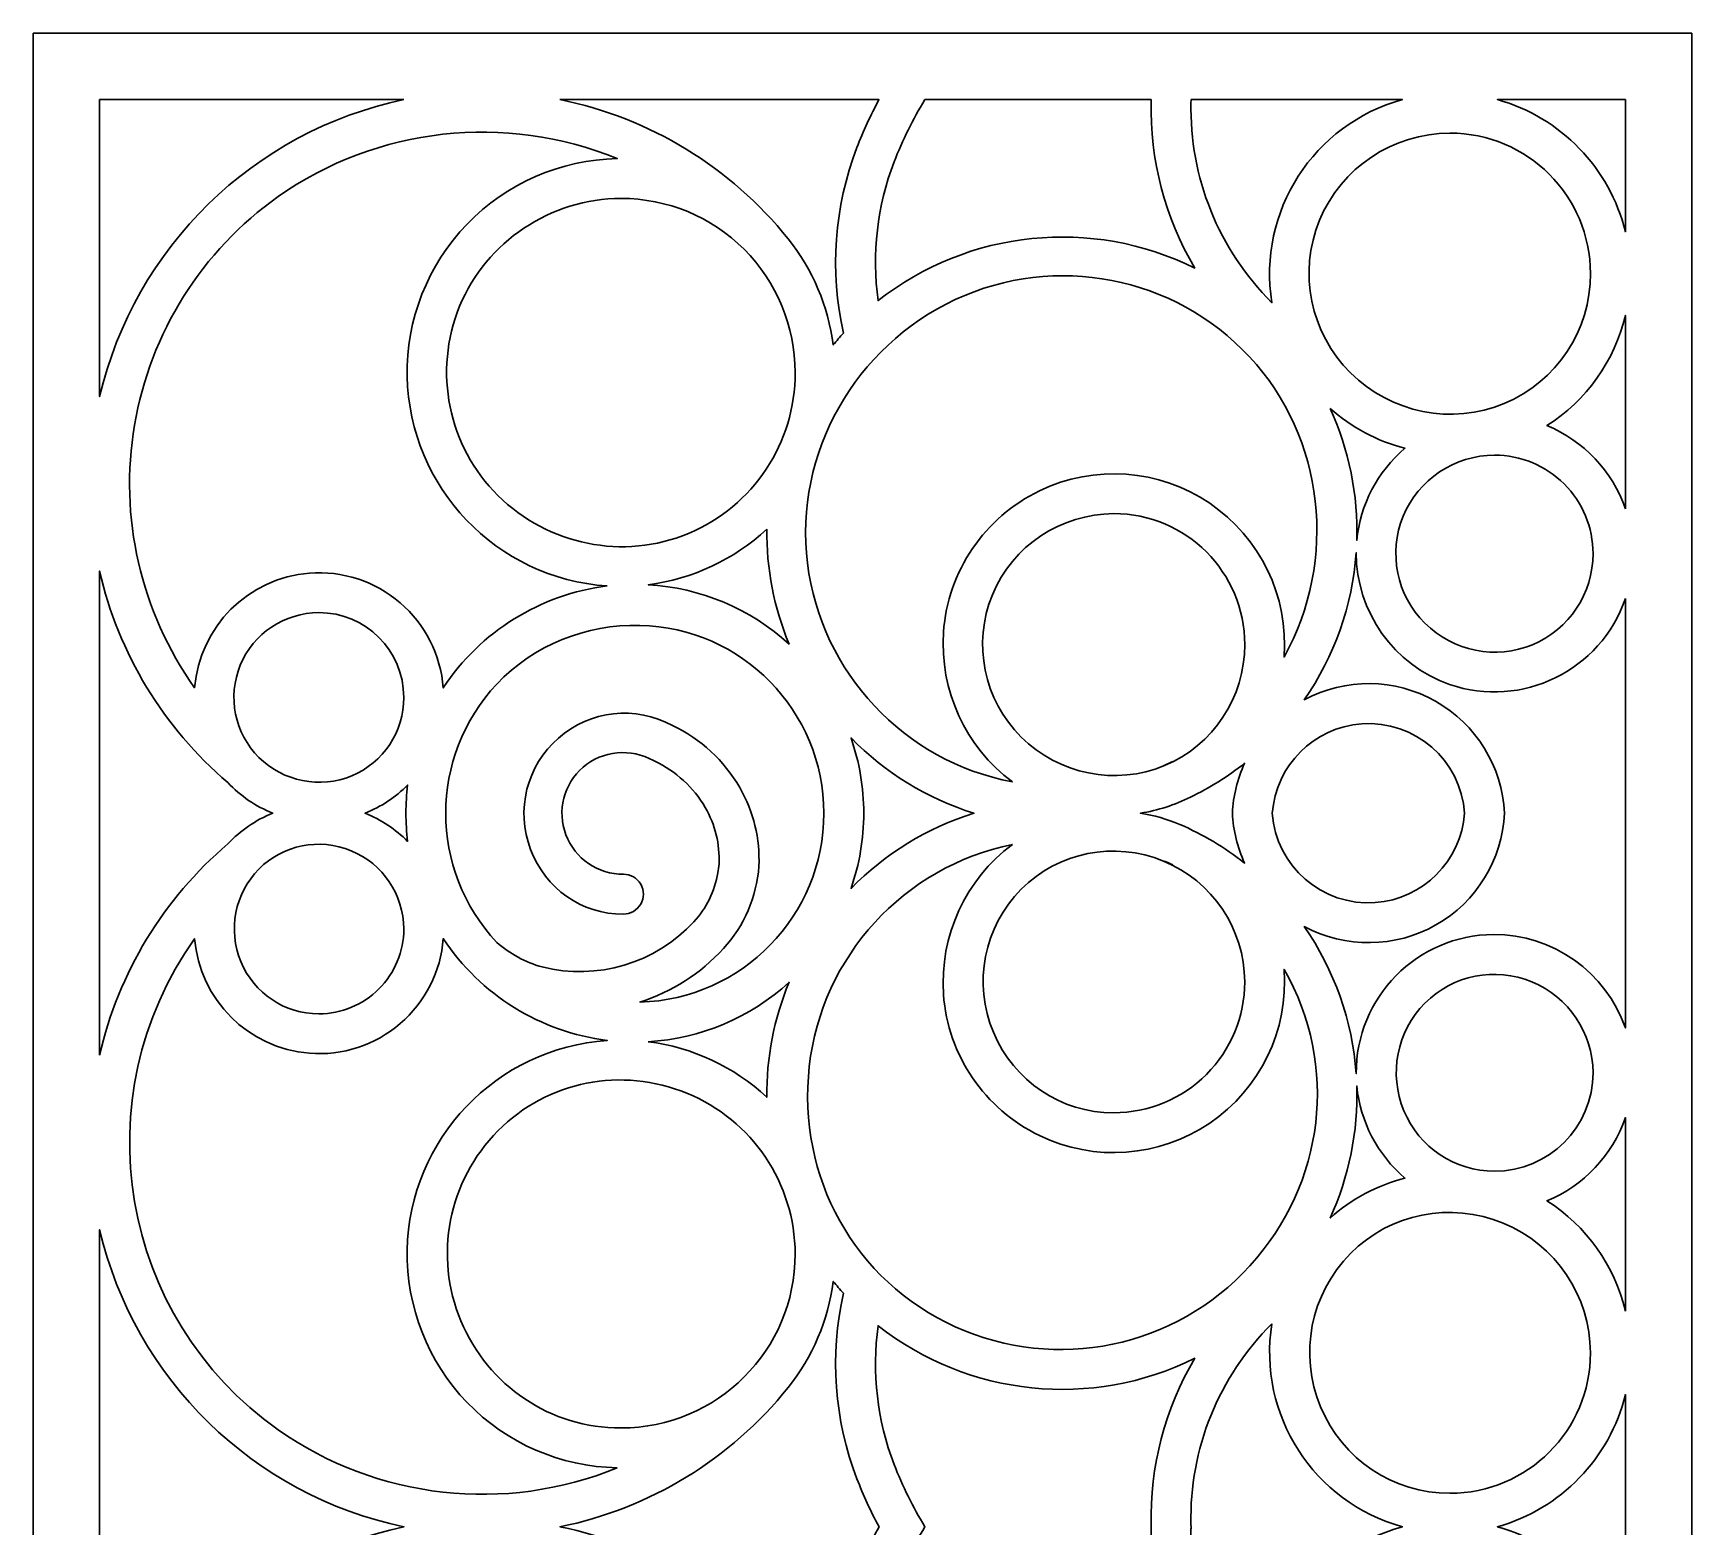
# Model space of a CAD drawing. Header units: centimetres. Extents: x 21.1 to 27, y -1.6 to 9.
# Drawn here: x 21.14 to 27, y 3.72 to 9 of the extents above; entities that cross this region are included whole.
import ezdxf

# ---------------------------------------------------------------- set-up
doc = ezdxf.new("R2010")
doc.units = ezdxf.units.CM
doc.header["$MEASUREMENT"] = 0
doc.layers.add('layer 1', color=7, linetype='Continuous')

msp = doc.modelspace()

# ---------------------------------------------------------------- linework, layer by layer
at = {"layer": 'layer 1', "color": 250, "lineweight": 30}
for points, knots in [([(21.13886, 9.00077), (21.13886, 9.00077), (26.99977, 9.00077), (26.99977, 9.00077), (26.99977, 9.00077), (26.99977, 9.00077), (26.99977, -1.55598), (26.99977, -1.55598), (26.99977, -1.55598), (26.99977, -1.55598), (21.13886, -1.55598), (21.13886, -1.55598), (21.13886, -1.55598), (21.13886, -1.55598), (21.13886, 9.00077), (21.13886, 9.00077)], [0, 0, 0, 0, 0.2, 0.2, 0.2, 0.2, 0.4, 0.4, 0.4, 0.4, 0.6, 0.6, 0.6, 0.6, 1, 1, 1, 1]), ([(22.44884, 8.766), (21.91698, 8.65404), (21.49801, 8.2453), (21.37363, 7.71621), (21.37363, 7.71621), (21.37363, 7.71621), (21.37363, 8.766), (21.37363, 8.766), (21.37363, 8.766), (21.37363, 8.766), (22.44885, 8.766), (22.44885, 8.766)], [0, 0, 0, 0, 0.25, 0.25, 0.25, 0.25, 0.5, 0.5, 0.5, 0.5, 1, 1, 1, 1]), ([(23.00035, 8.766), (23.00035, 8.766), (24.12761, 8.766), (24.12761, 8.766), (24.12761, 8.766), (24.0981, 8.71112), (24.07202, 8.65447), (24.04951, 8.59637), (24.04951, 8.59637), (23.96939, 8.3873), (23.95285, 8.15933), (24.00204, 7.9409), (24.00204, 7.9409), (23.98963, 7.92726), (23.9776, 7.91329), (23.96594, 7.899), (23.96594, 7.899), (23.94809, 8.03625), (23.89296, 8.16591), (23.80647, 8.27396), (23.80647, 8.27396), (23.60358, 8.52733), (23.31845, 8.70143), (23.00035, 8.766)], [0, 0, 0, 0, 0.1428571, 0.1428571, 0.1428571, 0.1428571, 0.2857143, 0.2857143, 0.2857143, 0.2857143, 0.4285714, 0.4285714, 0.4285714, 0.4285714, 0.5714286, 0.5714286, 0.5714286, 0.5714286, 0.7142857, 0.7142857, 0.7142857, 0.7142857, 1, 1, 1, 1]), ([(25.08936, 8.766), (25.08936, 8.766), (25.08922, 8.76068), (25.08922, 8.76068), (25.08922, 8.76068), (25.08444, 8.55339), (25.13786, 8.34901), (25.24351, 8.17059), (25.24351, 8.17059), (24.87926, 8.35114), (24.44409, 8.30655), (24.12435, 8.05548), (24.12435, 8.05548), (24.1017, 8.22102), (24.12119, 8.38968), (24.18095, 8.54572), (24.18095, 8.54572), (24.21062, 8.62226), (24.24712, 8.696), (24.29, 8.76599), (24.29, 8.76599), (24.29, 8.76599), (25.08936, 8.766), (25.08936, 8.766)], [0, 0, 0, 0, 0.1428571, 0.1428571, 0.1428571, 0.1428571, 0.2857143, 0.2857143, 0.2857143, 0.2857143, 0.4285714, 0.4285714, 0.4285714, 0.4285714, 0.5714286, 0.5714286, 0.5714286, 0.5714286, 0.7142857, 0.7142857, 0.7142857, 0.7142857, 1, 1, 1, 1]), ([(25.2303, 8.766), (25.2303, 8.766), (25.97706, 8.766), (25.97706, 8.766), (25.97706, 8.766), (25.66285, 8.67899), (25.46418, 8.37029), (25.5159, 8.04838), (25.5159, 8.04838), (25.32758, 8.23552), (25.22425, 8.49193), (25.23004, 8.75736), (25.23004, 8.75736), (25.23011, 8.76024), (25.23019, 8.76312), (25.2303, 8.766)], [0, 0, 0, 0, 0.2, 0.2, 0.2, 0.2, 0.4, 0.4, 0.4, 0.4, 0.6, 0.6, 0.6, 0.6, 1, 1, 1, 1]), ([(26.765, 8.766), (26.765, 8.766), (26.76501, 8.29874), (26.76501, 8.29874), (26.76501, 8.29874), (26.70963, 8.52478), (26.53696, 8.70333), (26.31283, 8.766), (26.31283, 8.766), (26.31283, 8.766), (26.76501, 8.766), (26.76501, 8.766)], [0, 0, 0, 0, 0.25, 0.25, 0.25, 0.25, 0.5, 0.5, 0.5, 0.5, 1, 1, 1, 1]), ([(23.16733, 7.04718), (22.93071, 7.01779), (22.71901, 6.88629), (22.58795, 6.6871), (22.58795, 6.6871), (22.57894, 6.80368), (22.52398, 6.9119), (22.43518, 6.98796), (22.43518, 6.98796), (22.34638, 7.06402), (22.23155, 7.10173), (22.11497, 7.09271), (22.11497, 7.09271), (21.89874, 7.07509), (21.72711, 6.90389), (21.70941, 6.68766), (21.70941, 6.68766), (21.51831, 6.95662), (21.44187, 7.29048), (21.49692, 7.61579), (21.49692, 7.61579), (21.55197, 7.9411), (21.73528, 8.23213), (22.00423, 8.42324), (22.00423, 8.42324), (22.35464, 8.66908), (22.80651, 8.71952), (23.20267, 8.5574), (23.20267, 8.5574), (23.00208, 8.55367), (22.8112, 8.4704), (22.672, 8.32592), (22.672, 8.32592), (22.53281, 8.18144), (22.45669, 7.98854), (22.46043, 7.78796), (22.46043, 7.78796), (22.46871, 7.39493), (22.7751, 7.07341), (23.16734, 7.04718)], [0, 0, 0, 0, 0.0909091, 0.0909091, 0.0909091, 0.0909091, 0.1818182, 0.1818182, 0.1818182, 0.1818182, 0.2727273, 0.2727273, 0.2727273, 0.2727273, 0.3636364, 0.3636364, 0.3636364, 0.3636364, 0.4545455, 0.4545455, 0.4545455, 0.4545455, 0.5454545, 0.5454545, 0.5454545, 0.5454545, 0.6363636, 0.6363636, 0.6363636, 0.6363636, 0.7272727, 0.7272727, 0.7272727, 0.7272727, 0.8181818, 0.8181818, 0.8181818, 0.8181818, 1, 1, 1, 1]), ([(26.64147, 8.15113), (26.64221, 7.95061), (26.52209, 7.76939), (26.33713, 7.69197), (26.33713, 7.69197), (26.15216, 7.61455), (25.93617, 7.65877), (25.79385, 7.80003), (25.79385, 7.80003), (25.65154, 7.94129), (25.60834, 8.15437), (25.68438, 8.33991), (25.68438, 8.33991), (25.76043, 8.52545), (25.94443, 8.64691), (26.14495, 8.64765), (26.14495, 8.64765), (26.419, 8.64782), (26.6413, 8.42518), (26.64147, 8.15113)], [0, 0, 0, 0, 0.1666667, 0.1666667, 0.1666667, 0.1666667, 0.3333333, 0.3333333, 0.3333333, 0.3333333, 0.5, 0.5, 0.5, 0.5, 0.6666667, 0.6666667, 0.6666667, 0.6666667, 1, 1, 1, 1]), ([(23.83138, 7.80156), (23.83231, 7.55315), (23.6835, 7.32865), (23.45435, 7.23274), (23.45435, 7.23274), (23.22521, 7.13683), (22.95763, 7.19161), (22.78133, 7.36661), (22.78133, 7.36661), (22.60503, 7.54161), (22.55151, 7.80558), (22.64572, 8.03543), (22.64572, 8.03543), (22.73993, 8.26528), (22.96787, 8.41574), (23.21628, 8.41666), (23.21628, 8.41666), (23.37931, 8.41677), (23.53571, 8.3521), (23.65106, 8.23689), (23.65106, 8.23689), (23.76642, 8.12168), (23.83128, 7.96459), (23.83138, 7.80156)], [0, 0, 0, 0, 0.1428571, 0.1428571, 0.1428571, 0.1428571, 0.2857143, 0.2857143, 0.2857143, 0.2857143, 0.4285714, 0.4285714, 0.4285714, 0.4285714, 0.5714286, 0.5714286, 0.5714286, 0.5714286, 0.7142857, 0.7142857, 0.7142857, 0.7142857, 1, 1, 1, 1]), ([(24.59888, 6.35479), (24.21546, 6.42815), (23.92302, 6.74028), (23.87477, 7.12766), (23.87477, 7.12766), (23.82651, 7.51504), (24.04344, 7.89396), (24.39715, 8.05913), (24.39715, 8.05913), (24.75086, 8.2243), (25.17071, 8.14267), (25.43676, 7.857), (25.43676, 7.857), (25.70281, 7.57133), (25.749, 7.13716), (25.55912, 6.79608), (25.55912, 6.79608), (25.5749, 7.01109), (25.47477, 7.21819), (25.29645, 7.33935), (25.29645, 7.33935), (25.11814, 7.46052), (24.88872, 7.47736), (24.69463, 7.38351), (24.69463, 7.38351), (24.50054, 7.28967), (24.37126, 7.09943), (24.35548, 6.88441), (24.35548, 6.88441), (24.34151, 6.67793), (24.43305, 6.47859), (24.5989, 6.35479)], [0, 0, 0, 0, 0.1111111, 0.1111111, 0.1111111, 0.1111111, 0.2222222, 0.2222222, 0.2222222, 0.2222222, 0.3333333, 0.3333333, 0.3333333, 0.3333333, 0.4444444, 0.4444444, 0.4444444, 0.4444444, 0.5555556, 0.5555556, 0.5555556, 0.5555556, 0.6666667, 0.6666667, 0.6666667, 0.6666667, 0.7777778, 0.7777778, 0.7777778, 0.7777778, 1, 1, 1, 1]), ([(26.76501, 7.32011), (26.71899, 7.45326), (26.61812, 7.5602), (26.48784, 7.61384), (26.48784, 7.61384), (26.62733, 7.70288), (26.7267, 7.84254), (26.76501, 8.00353), (26.76501, 8.00353), (26.76501, 8.00353), (26.76501, 7.32011), (26.76501, 7.32011)], [0, 0, 0, 0, 0.25, 0.25, 0.25, 0.25, 0.5, 0.5, 0.5, 0.5, 1, 1, 1, 1]), ([(25.72138, 7.67484), (25.79715, 7.60747), (25.88785, 7.55915), (25.98604, 7.53388), (25.98604, 7.53388), (25.88919, 7.45152), (25.82823, 7.33478), (25.81609, 7.20822), (25.81609, 7.20822), (25.82092, 7.36901), (25.78853, 7.52867), (25.72138, 7.67484)], [0, 0, 0, 0, 0.25, 0.25, 0.25, 0.25, 0.5, 0.5, 0.5, 0.5, 1, 1, 1, 1]), ([(26.6506, 7.16148), (26.65112, 7.02097), (26.56695, 6.89397), (26.43733, 6.83972), (26.43733, 6.83972), (26.30771, 6.78546), (26.15635, 6.81645), (26.05662, 6.91544), (26.05662, 6.91544), (25.95689, 7.01443), (25.92661, 7.16375), (25.9799, 7.29376), (25.9799, 7.29376), (26.03319, 7.42379), (26.16213, 7.5089), (26.30265, 7.50942), (26.30265, 7.50942), (26.39487, 7.50948), (26.48334, 7.4729), (26.5486, 7.40773), (26.5486, 7.40773), (26.61385, 7.34256), (26.65054, 7.2537), (26.6506, 7.16147)], [0, 0, 0, 0, 0.1428571, 0.1428571, 0.1428571, 0.1428571, 0.2857143, 0.2857143, 0.2857143, 0.2857143, 0.4285714, 0.4285714, 0.4285714, 0.4285714, 0.5714286, 0.5714286, 0.5714286, 0.5714286, 0.7142857, 0.7142857, 0.7142857, 0.7142857, 1, 1, 1, 1]), ([(25.41988, 6.84026), (25.42057, 6.65345), (25.30867, 6.48462), (25.13634, 6.41249), (25.13634, 6.41249), (24.96402, 6.34036), (24.7628, 6.38156), (24.63021, 6.51316), (24.63021, 6.51316), (24.49763, 6.64477), (24.45738, 6.84328), (24.52823, 7.01613), (24.52823, 7.01613), (24.59908, 7.18898), (24.77049, 7.30214), (24.9573, 7.30283), (24.9573, 7.30283), (25.21261, 7.30299), (25.41972, 7.09557), (25.41988, 6.84026)], [0, 0, 0, 0, 0.1666667, 0.1666667, 0.1666667, 0.1666667, 0.3333333, 0.3333333, 0.3333333, 0.3333333, 0.5, 0.5, 0.5, 0.5, 0.6666667, 0.6666667, 0.6666667, 0.6666667, 1, 1, 1, 1]), ([(23.73102, 7.24791), (23.72991, 7.10864), (23.75669, 6.97062), (23.80982, 6.84188), (23.80982, 6.84188), (23.6728, 6.9668), (23.49716, 7.04086), (23.31206, 7.05168), (23.31206, 7.05168), (23.46882, 7.07172), (23.61528, 7.1403), (23.73102, 7.24791)], [0, 0, 0, 0, 0.25, 0.25, 0.25, 0.25, 0.5, 0.5, 0.5, 0.5, 1, 1, 1, 1]), ([(26.76501, 7.00284), (26.67761, 6.7476), (26.39926, 6.61173), (26.14402, 6.69912), (26.14402, 6.69912), (25.94639, 6.76835), (25.81401, 6.95514), (25.81385, 7.16455), (25.81385, 7.16455), (25.80041, 6.97812), (25.73705, 6.79866), (25.6305, 6.6451), (25.6305, 6.6451), (25.77572, 6.72289), (25.95065, 6.72095), (26.09412, 6.63998), (26.09412, 6.63998), (26.23759, 6.559), (26.32972, 6.40873), (26.33818, 6.24421), (26.33818, 6.24421), (26.33025, 6.07965), (26.23866, 5.9306), (26.09544, 5.84917), (26.09544, 5.84917), (25.95223, 5.76773), (25.77597, 5.76596), (25.6305, 5.84329), (25.6305, 5.84329), (25.73706, 5.68974), (25.80039, 5.51027), (25.81385, 5.32386), (25.81385, 5.32386), (25.81199, 5.59364), (26.0298, 5.81385), (26.29957, 5.81572), (26.29957, 5.81572), (26.50898, 5.81569), (26.69564, 5.68314), (26.76501, 5.48556), (26.76501, 5.48556), (26.76501, 5.48556), (26.76501, 7.00284), (26.76501, 7.00284)], [0, 0, 0, 0, 0.0833333, 0.0833333, 0.0833333, 0.0833333, 0.1666667, 0.1666667, 0.1666667, 0.1666667, 0.25, 0.25, 0.25, 0.25, 0.3333333, 0.3333333, 0.3333333, 0.3333333, 0.4166667, 0.4166667, 0.4166667, 0.4166667, 0.5, 0.5, 0.5, 0.5, 0.5833333, 0.5833333, 0.5833333, 0.5833333, 0.6666667, 0.6666667, 0.6666667, 0.6666667, 0.75, 0.75, 0.75, 0.75, 0.8333333, 0.8333333, 0.8333333, 0.8333333, 1, 1, 1, 1]), ([(21.37363, 5.38854), (21.37363, 5.38854), (21.37363, 7.09986), (21.37363, 7.09986), (21.37363, 7.09986), (21.44015, 6.80834), (21.59902, 6.54629), (21.82678, 6.35257), (21.82678, 6.35257), (21.87105, 6.30521), (21.92518, 6.26822), (21.98538, 6.2442), (21.98538, 6.2442), (21.92518, 6.22017), (21.87104, 6.18318), (21.82678, 6.13582), (21.82678, 6.13582), (21.59904, 5.94208), (21.44011, 5.68006), (21.37363, 5.38854)], [0, 0, 0, 0, 0.1666667, 0.1666667, 0.1666667, 0.1666667, 0.3333333, 0.3333333, 0.3333333, 0.3333333, 0.5, 0.5, 0.5, 0.5, 0.6666667, 0.6666667, 0.6666667, 0.6666667, 1, 1, 1, 1]), ([(22.44839, 6.65342), (22.44884, 6.53238), (22.37633, 6.42299), (22.26468, 6.37625), (22.26468, 6.37625), (22.15303, 6.32952), (22.02264, 6.35621), (21.93674, 6.44147), (21.93674, 6.44147), (21.85083, 6.52675), (21.82474, 6.65537), (21.87065, 6.76737), (21.87065, 6.76737), (21.91655, 6.87937), (22.02762, 6.95269), (22.14866, 6.95314), (22.14866, 6.95314), (22.3141, 6.95324), (22.44829, 6.81884), (22.44839, 6.65341)], [0, 0, 0, 0, 0.1666667, 0.1666667, 0.1666667, 0.1666667, 0.3333333, 0.3333333, 0.3333333, 0.3333333, 0.5, 0.5, 0.5, 0.5, 0.6666667, 0.6666667, 0.6666667, 0.6666667, 1, 1, 1, 1]), ([(23.33534, 6.42792), (23.41006, 6.39261), (23.47234, 6.33543), (23.5139, 6.264), (23.5139, 6.264), (23.54864, 6.20359), (23.5655, 6.13453), (23.56253, 6.06492), (23.56253, 6.06492), (23.5617, 6.05435), (23.56038, 6.04381), (23.55857, 6.03336), (23.55857, 6.03336), (23.54743, 5.96884), (23.51797, 5.90885), (23.47375, 5.86056), (23.47375, 5.86056), (23.33766, 5.71333), (23.13187, 5.6521), (22.93738, 5.70074), (22.93738, 5.70074), (22.87809, 5.7173), (22.8233, 5.74703), (22.77709, 5.78769), (22.77709, 5.78769), (22.53671, 6.04423), (22.53695, 6.44376), (22.77701, 6.7006), (22.77701, 6.7006), (22.90865, 6.83808), (23.09252, 6.91341), (23.28279, 6.90793), (23.28279, 6.90793), (23.64363, 6.90036), (23.93233, 6.60512), (23.9328, 6.2442), (23.9328, 6.2442), (23.9327, 5.88254), (23.64409, 5.58658), (23.28258, 5.57642), (23.28258, 5.57642), (23.39582, 5.61256), (23.49755, 5.67773), (23.5777, 5.7655), (23.5777, 5.7655), (23.65106, 5.84564), (23.69524, 5.94809), (23.70315, 6.05644), (23.70315, 6.05644), (23.70777, 6.15368), (23.68443, 6.25016), (23.63584, 6.33451), (23.63584, 6.33451), (23.58037, 6.42999), (23.49748, 6.50652), (23.39786, 6.55417), (23.39786, 6.55417), (23.26745, 6.62527), (23.10655, 6.60762), (22.99465, 6.50994), (22.99465, 6.50994), (22.88275, 6.41226), (22.84352, 6.25522), (22.89634, 6.1164), (22.89634, 6.1164), (22.94917, 5.97757), (23.07608, 5.88633), (23.22461, 5.88775), (23.22461, 5.88775), (23.24977, 5.88775), (23.27303, 5.90117), (23.28561, 5.92296), (23.28561, 5.92296), (23.29819, 5.94475), (23.2982, 5.9716), (23.28561, 5.99339), (23.28561, 5.99339), (23.27304, 6.01519), (23.24979, 6.02861), (23.22463, 6.02861), (23.22463, 6.02861), (23.13428, 6.02781), (23.05303, 6.08348), (23.02116, 6.16802), (23.02116, 6.16802), (22.9893, 6.25257), (23.01359, 6.34802), (23.082, 6.40705), (23.082, 6.40705), (23.1504, 6.46607), (23.25171, 6.47424), (23.33068, 6.43034), (23.33068, 6.43034), (23.3322, 6.42948), (23.33376, 6.42867), (23.33535, 6.42792)], [0, 0, 0, 0, 0.04, 0.04, 0.04, 0.04, 0.08, 0.08, 0.08, 0.08, 0.12, 0.12, 0.12, 0.12, 0.16, 0.16, 0.16, 0.16, 0.2, 0.2, 0.2, 0.2, 0.24, 0.24, 0.24, 0.24, 0.28, 0.28, 0.28, 0.28, 0.32, 0.32, 0.32, 0.32, 0.36, 0.36, 0.36, 0.36, 0.4, 0.4, 0.4, 0.4, 0.44, 0.44, 0.44, 0.44, 0.48, 0.48, 0.48, 0.48, 0.52, 0.52, 0.52, 0.52, 0.56, 0.56, 0.56, 0.56, 0.6, 0.6, 0.6, 0.6, 0.64, 0.64, 0.64, 0.64, 0.68, 0.68, 0.68, 0.68, 0.72, 0.72, 0.72, 0.72, 0.76, 0.76, 0.76, 0.76, 0.8, 0.8, 0.8, 0.8, 0.84, 0.84, 0.84, 0.84, 0.88, 0.88, 0.88, 0.88, 0.92, 0.92, 0.92, 0.92, 1, 1, 1, 1]), ([(26.19707, 6.2442), (26.18371, 6.43201), (26.02106, 6.57346), (25.83325, 6.5601), (25.83325, 6.5601), (25.66418, 6.54742), (25.52987, 6.41327), (25.51735, 6.2442), (25.51735, 6.2442), (25.53071, 6.05639), (25.69336, 5.91493), (25.88117, 5.92829), (25.88117, 5.92829), (26.05023, 5.94097), (26.18455, 6.07512), (26.19707, 6.2442)], [0, 0, 0, 0, 0.2, 0.2, 0.2, 0.2, 0.4, 0.4, 0.4, 0.4, 0.6, 0.6, 0.6, 0.6, 1, 1, 1, 1]), ([(24.07366, 6.24421), (24.07366, 6.15373), (24.05847, 6.06387), (24.02874, 5.97842), (24.02874, 5.97842), (24.14929, 6.10151), (24.29854, 6.19284), (24.46299, 6.2442), (24.46299, 6.2442), (24.29854, 6.29553), (24.14931, 6.38689), (24.02876, 6.50997), (24.02876, 6.50997), (24.05848, 6.42452), (24.07366, 6.33466), (24.07366, 6.24419)], [0, 0, 0, 0, 0.2, 0.2, 0.2, 0.2, 0.4, 0.4, 0.4, 0.4, 0.6, 0.6, 0.6, 0.6, 1, 1, 1, 1]), ([(25.37624, 6.2442), (25.37928, 6.18317), (25.3939, 6.12329), (25.41933, 6.06773), (25.41933, 6.06773), (25.34918, 6.12303), (25.27223, 6.16908), (25.19034, 6.20476), (25.19034, 6.20476), (25.14577, 6.22343), (25.09913, 6.23666), (25.0514, 6.2442), (25.0514, 6.2442), (25.11282, 6.25389), (25.17236, 6.27302), (25.22794, 6.30092), (25.22794, 6.30092), (25.29589, 6.33379), (25.36006, 6.37393), (25.41933, 6.42066), (25.41933, 6.42066), (25.3939, 6.3651), (25.37928, 6.30523), (25.37624, 6.24421)], [0, 0, 0, 0, 0.1428571, 0.1428571, 0.1428571, 0.1428571, 0.2857143, 0.2857143, 0.2857143, 0.2857143, 0.4285714, 0.4285714, 0.4285714, 0.4285714, 0.5714286, 0.5714286, 0.5714286, 0.5714286, 0.7142857, 0.7142857, 0.7142857, 0.7142857, 1, 1, 1, 1]), ([(22.45592, 6.2442), (22.45592, 6.27747), (22.45797, 6.31073), (22.46207, 6.34375), (22.46207, 6.34375), (22.41943, 6.30058), (22.3683, 6.26668), (22.31194, 6.2442), (22.31194, 6.2442), (22.3683, 6.22171), (22.41942, 6.18781), (22.46207, 6.14465), (22.46207, 6.14465), (22.45797, 6.17767), (22.45592, 6.21092), (22.45592, 6.2442)], [0, 0, 0, 0, 0.2, 0.2, 0.2, 0.2, 0.4, 0.4, 0.4, 0.4, 0.6, 0.6, 0.6, 0.6, 1, 1, 1, 1]), ([(22.44839, 5.83498), (22.44795, 5.95639), (22.37441, 6.06557), (22.26208, 6.11163), (22.26208, 6.11163), (22.14974, 6.15768), (22.02227, 6.13308), (21.93674, 6.04692), (21.93674, 6.04692), (21.8512, 5.96076), (21.82598, 5.83155), (21.87286, 5.71955), (21.87286, 5.71955), (21.91973, 5.60755), (22.02725, 5.53481), (22.14866, 5.53526), (22.14866, 5.53526), (22.22821, 5.53531), (22.30447, 5.56695), (22.36068, 5.62323), (22.36068, 5.62323), (22.41689, 5.67952), (22.44844, 5.75544), (22.44839, 5.83498)], [0, 0, 0, 0, 0.1428571, 0.1428571, 0.1428571, 0.1428571, 0.2857143, 0.2857143, 0.2857143, 0.2857143, 0.4285714, 0.4285714, 0.4285714, 0.4285714, 0.5714286, 0.5714286, 0.5714286, 0.5714286, 0.7142857, 0.7142857, 0.7142857, 0.7142857, 1, 1, 1, 1]), ([(24.59888, 6.1336), (24.21487, 6.05532), (23.92509, 5.73844), (23.88134, 5.34898), (23.88134, 5.34898), (23.8376, 4.95952), (24.04006, 4.59076), (24.39714, 4.42924), (24.39714, 4.42924), (24.75421, 4.26771), (25.1747, 4.35475), (25.43832, 4.64476), (25.43832, 4.64476), (25.70193, 4.93476), (25.75388, 5.35223), (25.55911, 5.69232), (25.55911, 5.69232), (25.57489, 5.47731), (25.47477, 5.27021), (25.29645, 5.14905), (25.29645, 5.14905), (25.11814, 5.02788), (24.88873, 5.01104), (24.69464, 5.10488), (24.69464, 5.10488), (24.50054, 5.19872), (24.37126, 5.38897), (24.35548, 5.60398), (24.35548, 5.60398), (24.34145, 5.81032), (24.43321, 6.00982), (24.59889, 6.13361)], [0, 0, 0, 0, 0.1111111, 0.1111111, 0.1111111, 0.1111111, 0.2222222, 0.2222222, 0.2222222, 0.2222222, 0.3333333, 0.3333333, 0.3333333, 0.3333333, 0.4444444, 0.4444444, 0.4444444, 0.4444444, 0.5555556, 0.5555556, 0.5555556, 0.5555556, 0.6666667, 0.6666667, 0.6666667, 0.6666667, 0.7777778, 0.7777778, 0.7777778, 0.7777778, 1, 1, 1, 1]), ([(25.41988, 5.64814), (25.41919, 5.83552), (25.3057, 6.00403), (25.13232, 6.07511), (25.13232, 6.07511), (24.95895, 6.14618), (24.76223, 6.10822), (24.63022, 5.97524), (24.63022, 5.97524), (24.4982, 5.84226), (24.45929, 5.64285), (24.53164, 5.46999), (24.53164, 5.46999), (24.60398, 5.29714), (24.76992, 5.18488), (24.9573, 5.18557), (24.9573, 5.18557), (25.08006, 5.18565), (25.19777, 5.23449), (25.28451, 5.32135), (25.28451, 5.32135), (25.37126, 5.40821), (25.41996, 5.52539), (25.41988, 5.64815)], [0, 0, 0, 0, 0.1428571, 0.1428571, 0.1428571, 0.1428571, 0.2857143, 0.2857143, 0.2857143, 0.2857143, 0.4285714, 0.4285714, 0.4285714, 0.4285714, 0.5714286, 0.5714286, 0.5714286, 0.5714286, 0.7142857, 0.7142857, 0.7142857, 0.7142857, 1, 1, 1, 1]), ([(23.20267, 3.931), (23.00233, 3.93447), (22.81158, 4.01739), (22.67238, 4.16151), (22.67238, 4.16151), (22.53318, 4.30563), (22.45695, 4.5001), (22.46043, 4.70044), (22.46043, 4.70044), (22.46828, 5.09302), (22.77558, 5.4146), (23.16734, 5.44122), (23.16734, 5.44122), (22.93085, 5.47052), (22.71899, 5.60226), (22.58795, 5.8013), (22.58795, 5.8013), (22.5791, 5.68486), (22.52435, 5.5767), (22.43575, 5.50063), (22.43575, 5.50063), (22.34716, 5.42455), (22.23141, 5.38683), (22.11497, 5.39568), (22.11497, 5.39568), (21.89896, 5.41309), (21.72729, 5.58476), (21.70941, 5.80073), (21.70941, 5.80073), (21.31167, 5.23945), (21.44295, 4.46291), (22.00423, 4.06516), (22.00423, 4.06516), (22.35498, 3.81928), (22.8063, 3.76861), (23.20267, 3.931)], [0, 0, 0, 0, 0.1, 0.1, 0.1, 0.1, 0.2, 0.2, 0.2, 0.2, 0.3, 0.3, 0.3, 0.3, 0.4, 0.4, 0.4, 0.4, 0.5, 0.5, 0.5, 0.5, 0.6, 0.6, 0.6, 0.6, 0.7, 0.7, 0.7, 0.7, 0.8, 0.8, 0.8, 0.8, 1, 1, 1, 1]), ([(26.6506, 5.32692), (26.65009, 5.46786), (26.56472, 5.59462), (26.43431, 5.64808), (26.43431, 5.64808), (26.3039, 5.70154), (26.15593, 5.67299), (26.05663, 5.57296), (26.05663, 5.57296), (25.95732, 5.47294), (25.92805, 5.32294), (25.98247, 5.19292), (25.98247, 5.19292), (26.03688, 5.0629), (26.1617, 4.97846), (26.30265, 4.97898), (26.30265, 4.97898), (26.49494, 4.9791), (26.65072, 5.13464), (26.6506, 5.32693)], [0, 0, 0, 0, 0.1666667, 0.1666667, 0.1666667, 0.1666667, 0.3333333, 0.3333333, 0.3333333, 0.3333333, 0.5, 0.5, 0.5, 0.5, 0.6666667, 0.6666667, 0.6666667, 0.6666667, 1, 1, 1, 1]), ([(23.31204, 5.43672), (23.46873, 5.41671), (23.6153, 5.34805), (23.731, 5.2405), (23.731, 5.2405), (23.7299, 5.37973), (23.75671, 5.51782), (23.80982, 5.64652), (23.80982, 5.64652), (23.67287, 5.52164), (23.49707, 5.44756), (23.31205, 5.43671)], [0, 0, 0, 0, 0.25, 0.25, 0.25, 0.25, 0.5, 0.5, 0.5, 0.5, 1, 1, 1, 1]), ([(23.83138, 4.68684), (23.83047, 4.936), (23.67955, 5.16008), (23.44901, 5.25459), (23.44901, 5.25459), (23.21846, 5.3491), (22.95688, 5.29862), (22.78133, 5.12179), (22.78133, 5.12179), (22.60579, 4.94495), (22.55406, 4.67979), (22.65025, 4.44994), (22.65025, 4.44994), (22.74644, 4.22009), (22.96711, 4.07082), (23.21628, 4.07173), (23.21628, 4.07173), (23.55621, 4.07195), (23.8316, 4.34691), (23.83138, 4.68684)], [0, 0, 0, 0, 0.1666667, 0.1666667, 0.1666667, 0.1666667, 0.3333333, 0.3333333, 0.3333333, 0.3333333, 0.5, 0.5, 0.5, 0.5, 0.6666667, 0.6666667, 0.6666667, 0.6666667, 1, 1, 1, 1]), ([(25.7214, 4.81357), (25.79713, 4.88092), (25.88789, 4.92926), (25.98605, 4.95453), (25.98605, 4.95453), (25.88922, 5.03681), (25.82825, 5.15368), (25.81609, 5.28016), (25.81609, 5.28016), (25.82093, 5.11943), (25.78849, 4.95969), (25.72138, 4.81356)], [0, 0, 0, 0, 0.25, 0.25, 0.25, 0.25, 0.5, 0.5, 0.5, 0.5, 1, 1, 1, 1]), ([(26.765, 4.48488), (26.765, 4.48488), (26.76501, 5.16829), (26.76501, 5.16829), (26.76501, 5.16829), (26.71905, 5.0352), (26.61803, 4.92819), (26.48784, 4.87456), (26.48784, 4.87456), (26.62727, 4.78559), (26.72668, 4.64576), (26.76501, 4.48487)], [0, 0, 0, 0, 0.25, 0.25, 0.25, 0.25, 0.5, 0.5, 0.5, 0.5, 1, 1, 1, 1]), ([(26.64147, 4.33727), (26.64073, 4.5384), (26.51891, 4.71928), (26.33281, 4.79557), (26.33281, 4.79557), (26.14671, 4.87186), (25.93555, 4.8311), (25.79385, 4.68836), (25.79385, 4.68836), (25.65215, 4.54562), (25.61039, 4.33157), (25.68804, 4.14604), (25.68804, 4.14604), (25.76569, 3.9605), (25.94382, 3.84001), (26.14495, 3.84075), (26.14495, 3.84075), (26.41934, 3.84092), (26.64164, 4.06287), (26.64147, 4.33727)], [0, 0, 0, 0, 0.1666667, 0.1666667, 0.1666667, 0.1666667, 0.3333333, 0.3333333, 0.3333333, 0.3333333, 0.5, 0.5, 0.5, 0.5, 0.6666667, 0.6666667, 0.6666667, 0.6666667, 1, 1, 1, 1]), ([(21.37363, 2.6726), (21.37363, 2.6726), (21.37363, 4.77218), (21.37363, 4.77218), (21.37363, 4.77218), (21.49829, 4.24315), (21.91693, 3.83408), (22.44884, 3.72239), (22.44884, 3.72239), (21.91698, 3.61043), (21.49801, 3.20169), (21.37363, 2.6726)], [0, 0, 0, 0, 0.25, 0.25, 0.25, 0.25, 0.5, 0.5, 0.5, 0.5, 1, 1, 1, 1]), ([(23.80646, 3.23033), (23.60359, 3.48371), (23.31847, 3.65782), (23.00037, 3.72239), (23.00037, 3.72239), (23.31846, 3.78702), (23.60364, 3.96105), (23.80646, 4.21446), (23.80646, 4.21446), (23.89295, 4.32251), (23.94811, 4.45215), (23.96594, 4.5894), (23.96594, 4.5894), (23.9776, 4.57512), (23.98963, 4.56115), (24.00204, 4.5475), (24.00204, 4.5475), (23.95287, 4.32906), (23.96936, 4.10108), (24.04952, 3.89202), (24.04952, 3.89202), (24.07203, 3.83391), (24.09811, 3.77726), (24.12763, 3.72238), (24.12763, 3.72238), (24.0981, 3.66752), (24.07201, 3.61088), (24.04952, 3.55278), (24.04952, 3.55278), (23.96939, 3.3437), (23.95285, 3.11572), (24.00204, 2.89728), (24.00204, 2.89728), (23.98963, 2.88365), (23.9776, 2.86968), (23.96594, 2.8554), (23.96594, 2.8554), (23.9481, 2.99264), (23.89297, 3.12229), (23.80646, 3.23032)], [0, 0, 0, 0, 0.0909091, 0.0909091, 0.0909091, 0.0909091, 0.1818182, 0.1818182, 0.1818182, 0.1818182, 0.2727273, 0.2727273, 0.2727273, 0.2727273, 0.3636364, 0.3636364, 0.3636364, 0.3636364, 0.4545455, 0.4545455, 0.4545455, 0.4545455, 0.5454545, 0.5454545, 0.5454545, 0.5454545, 0.6363636, 0.6363636, 0.6363636, 0.6363636, 0.7272727, 0.7272727, 0.7272727, 0.7272727, 0.8181818, 0.8181818, 0.8181818, 0.8181818, 1, 1, 1, 1]), ([(24.12435, 3.01186), (24.1017, 3.17742), (24.12119, 3.34608), (24.18095, 3.50213), (24.18095, 3.50213), (24.21063, 3.57867), (24.24713, 3.6524), (24.29001, 3.7224), (24.29001, 3.7224), (24.24712, 3.7924), (24.21062, 3.86614), (24.18094, 3.94269), (24.18094, 3.94269), (24.12117, 4.09872), (24.10171, 4.26738), (24.12435, 4.43293), (24.12435, 4.43293), (24.44421, 4.182), (24.87936, 4.13707), (25.24352, 4.31781), (25.24352, 4.31781), (25.13788, 4.13937), (25.08442, 3.93499), (25.08922, 3.72768), (25.08922, 3.72768), (25.08922, 3.72768), (25.08929, 3.72494), (25.08929, 3.72494), (25.08929, 3.72494), (25.08929, 3.72494), (25.08936, 3.72238), (25.08936, 3.72238), (25.08936, 3.72238), (25.08936, 3.72238), (25.08922, 3.71709), (25.08922, 3.71709), (25.08922, 3.71709), (25.08444, 3.50979), (25.13786, 3.3054), (25.24351, 3.12699), (25.24351, 3.12699), (24.87926, 3.30753), (24.44407, 3.26294), (24.12433, 3.01185)], [0, 0, 0, 0, 0.0833333, 0.0833333, 0.0833333, 0.0833333, 0.1666667, 0.1666667, 0.1666667, 0.1666667, 0.25, 0.25, 0.25, 0.25, 0.3333333, 0.3333333, 0.3333333, 0.3333333, 0.4166667, 0.4166667, 0.4166667, 0.4166667, 0.5, 0.5, 0.5, 0.5, 0.5833333, 0.5833333, 0.5833333, 0.5833333, 0.6666667, 0.6666667, 0.6666667, 0.6666667, 0.75, 0.75, 0.75, 0.75, 0.8333333, 0.8333333, 0.8333333, 0.8333333, 1, 1, 1, 1]), ([(25.51589, 4.44002), (25.32751, 4.25273), (25.22418, 3.99661), (25.23003, 3.73104), (25.23003, 3.73104), (25.23003, 3.73104), (25.2303, 3.72239), (25.2303, 3.72239), (25.2303, 3.72239), (25.23019, 3.71951), (25.23011, 3.71662), (25.23004, 3.71374), (25.23004, 3.71374), (25.22425, 3.44816), (25.32748, 3.192), (25.5159, 3.00477), (25.5159, 3.00477), (25.46424, 3.32632), (25.6632, 3.63547), (25.97706, 3.72239), (25.97706, 3.72239), (25.66311, 3.80899), (25.46456, 4.11843), (25.5159, 4.44003)], [0, 0, 0, 0, 0.1428571, 0.1428571, 0.1428571, 0.1428571, 0.2857143, 0.2857143, 0.2857143, 0.2857143, 0.4285714, 0.4285714, 0.4285714, 0.4285714, 0.5714286, 0.5714286, 0.5714286, 0.5714286, 0.7142857, 0.7142857, 0.7142857, 0.7142857, 1, 1, 1, 1]), ([(26.765, 3.25513), (26.765, 3.25513), (26.76501, 4.18966), (26.76501, 4.18966), (26.76501, 4.18966), (26.70976, 3.96376), (26.53676, 3.78511), (26.31283, 3.72239), (26.31283, 3.72239), (26.53679, 3.65977), (26.70967, 3.481), (26.765, 3.25512)], [0, 0, 0, 0, 0.25, 0.25, 0.25, 0.25, 0.5, 0.5, 0.5, 0.5, 1, 1, 1, 1])]:
    msp.add_open_spline(points, degree=3, knots=knots, dxfattribs=at)
for points in [[(25.16566, 6.42726), (25.15554, 6.42237), (25.14533, 6.41768), (25.13503, 6.41318)], [(25.16566, 6.06114), (25.15554, 6.06602), (25.14533, 6.07071), (25.13503, 6.07522)]]:
    msp.add_open_spline(points, degree=3, dxfattribs=at)

doc.saveas('drawing.dxf')
